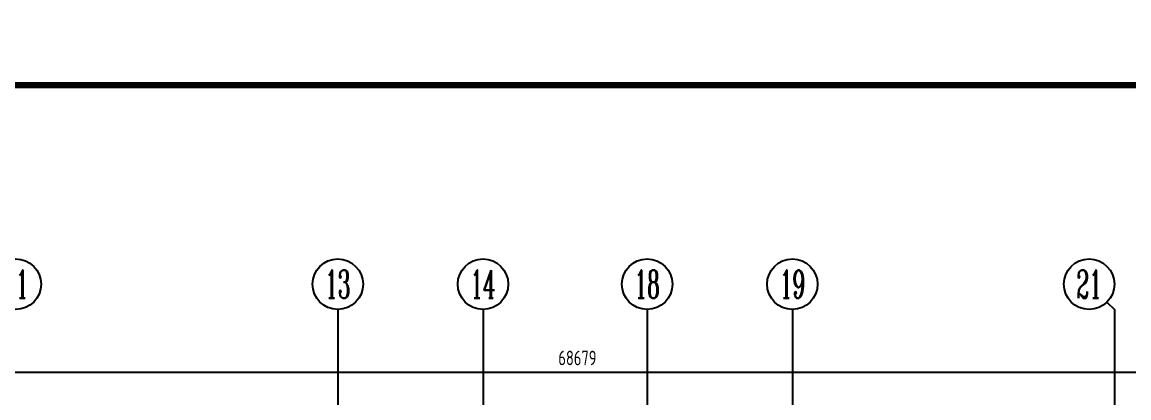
# Model space of a CAD drawing. Extents: x -726032 to 135930, y -151624 to 587044.
# Drawn here: x -689014 to -666225, y 579301 to 587044 of the extents above; entities that cross this region are included whole.
import ezdxf
from ezdxf.enums import TextEntityAlignment as Align

# ---------------------------------------------------------------- set-up
doc = ezdxf.new("R2010")
doc.units = 0
doc.header["$LTSCALE"] = 1000
doc.header["$MEASUREMENT"] = 0
doc.layers.get('0').update_dxf_attribs({"linetype": 'CONTINUOUS'})
doc.layers.get('DEFPOINTS').update_dxf_attribs({"color": 1, "linetype": 'CONTINUOUS'})
for name, color, linetype in [('AXIS', 245, 'CONTINUOUS'), ('AXIS_TEXT', 7, 'CONTINUOUS'), ('PUB_TITLE', 1, 'CONTINUOUS')]:
    doc.layers.add(name, color=color, linetype=linetype)
doc.styles.add('COMPLEX', font='COMPLEX')
doc.styles.add('DIM_FONT', font='isocp.shx', dxfattribs={"width": 0.8})
doc.dimstyles.new('DIMN', dxfattribs={"dimtxt": 300, "dimasz": 1, "dimexe": 250, "dimexo": 300, "dimgap": 150, "dimtad": 1, "dimdec": 0, "dimzin": 0, "dimdsep": 46, "dimtxsty": 'DIM_FONT', "dimcen": 0.09, "dimclrt": 142, "dimadec": 0, "dimazin": 0, "dimtfac": 1, "dimtdec": 0, "dimtix": 1, "dimtmove": 2, "dimatfit": 3, "dimfxl": 1, "dimtolj": 1, "dimtzin": 0, "dimarcsym": 0})

# ---------------------------------------------------------------- blocks, each defined once
blk = doc.blocks.new('*D1462')
at = {"layer": 'AXIS', "color": 0, "lineweight": -2, "transparency": 16777216}
for p, q in [((-711920, 577252), (-711920, 580073)), ((-643241, 577252), (-643241, 580073)), ((-643242, 579823), (-711919, 579823))]:
    blk.add_line(p, q, dxfattribs=at)
at = {"layer": 'AXIS', "color": 0, "transparency": 16777216}
for points in [[(-711919, 579824), (-711919, 579823), (-711920, 579823)], [(-643242, 579824), (-643242, 579823), (-643241, 579823)]]:
    blk.add_solid(points, dxfattribs=at)
at = {"layer": 'DEFPOINTS', "color": 0, "transparency": 16777216}
for p in [(-711920, 579823), (-711920, 576952), (-643241, 576952)]:
    blk.add_point(p, dxfattribs=at)
at = {"layer": 'AXIS', "color": 142, "transparency": 16777216, "insert": (-677580, 580123), "char_height": 300, "attachment_point": 5, "style": 'DIM_FONT'}
blk.add_mtext('\\A1;68679', dxfattribs=at)
blk = doc.blocks.new('_AXISO')
blk.add_circle((0, 0), 0.5)
at = {"layer": 'AXIS_TEXT', "style": 'COMPLEX', "width": 1.041667}
blk.add_attdef('A', text='', height=0.56, dxfattribs=at).set_placement((-0.25, -0.28), (0.25, -0.28), align=Align.FIT)
blk = doc.blocks.new('_AXISO1')
blk.add_line((0.354, -0.146), (0.5, 0))
blk.add_circle((0, -0.5), 0.5)
at = {"layer": 'AXIS_TEXT', "style": 'COMPLEX', "width": 1.041667}
blk.add_attdef('A', text='', height=0.56, dxfattribs=at).set_placement((-0.25, -0.78), (0.25, -0.78), align=Align.FIT)

msp = doc.modelspace()

# ---------------------------------------------------------------- linework, layer by layer
at = {"layer": 'AXIS'}
for p, q in [((-682513.9, 581123.4), (-682513.9, 576952)), ((-679523.9, 581123.4), (-679523.9, 576952)), ((-676143.9, 581123.4), (-676143.9, 576952)), ((-673153.9, 581123.4), (-673153.9, 576952)), ((-666523.9, 581123.4), (-666523.9, 576952))]:
    msp.add_line(p, q, dxfattribs=at)
at = {"layer": 'PUB_TITLE'}
for points, const_width in [([(-726032.4, 532443.9), (-629442.4, 532443.9), (-629442.4, 587043.9), (-726032.4, 587043.9)], 0.234), ([(-723432.4, 533743.9), (-630742.4, 533743.9), (-630742.4, 585743.9), (-723432.4, 585743.9)], 130)]:
    msp.add_lwpolyline(points, close=True, dxfattribs=dict(at, const_width=const_width))

# ---------------------------------------------------------------- block references
at = {"layer": 'AXIS'}
ref = msp.add_blockref('_AXISO', (-689143.9, 581643.4), dxfattribs=dict(at, xscale=1040, yscale=1040, zscale=1040))
ref.add_attrib('A', '11', dxfattribs={"layer": 'AXIS_TEXT', "height": 582.4, "style": 'COMPLEX', "width": 0.78125}).set_placement((-689403.9, 581352.2), (-688883.9, 581352.2), align=Align.FIT)
ref = msp.add_blockref('_AXISO', (-682513.9, 581643.4), dxfattribs=dict(at, xscale=1040, yscale=1040, zscale=1040))
ref.add_attrib('A', '13', dxfattribs={"layer": 'AXIS_TEXT', "height": 582.4, "style": 'COMPLEX', "width": 0.646552}).set_placement((-682773.9, 581352.2), (-682253.9, 581352.2), align=Align.FIT)
ref = msp.add_blockref('_AXISO', (-679523.9, 581643.4), dxfattribs=dict(at, xscale=1040, yscale=1040, zscale=1040))
ref.add_attrib('A', '14', dxfattribs={"layer": 'AXIS_TEXT', "height": 582.4, "style": 'COMPLEX', "width": 0.604839}).set_placement((-679783.9, 581352.2), (-679263.9, 581352.2), align=Align.FIT)
ref = msp.add_blockref('_AXISO', (-676143.9, 581643.4), dxfattribs=dict(at, xscale=1040, yscale=1040, zscale=1040))
ref.add_attrib('A', '18', dxfattribs={"layer": 'AXIS_TEXT', "height": 582.4, "style": 'COMPLEX', "width": 0.646552}).set_placement((-676403.9, 581352.2), (-675883.9, 581352.2), align=Align.FIT)
ref = msp.add_blockref('_AXISO', (-673153.9, 581643.4), dxfattribs=dict(at, xscale=1040, yscale=1040, zscale=1040))
ref.add_attrib('A', '19', dxfattribs={"layer": 'AXIS_TEXT', "height": 582.4, "style": 'COMPLEX', "width": 0.646552}).set_placement((-673413.9, 581352.2), (-672893.9, 581352.2), align=Align.FIT)
ref = msp.add_blockref('_AXISO1', (-666523.9, 581643.4), dxfattribs=dict(at, xscale=1040, yscale=1040, zscale=1040, rotation=270))
ref.add_attrib('A', '21', dxfattribs={"layer": 'AXIS_TEXT', "height": 582.4, "style": 'COMPLEX', "width": 0.646552}).set_placement((-667303.9, 581352.2), (-666783.9, 581352.2), align=Align.FIT)

# ---------------------------------------------------------------- dimensions: what is measured, and where the dimension line sits
dim = msp.add_aligned_dim(p1=(-643240.9, 576952), p2=(-711919.9, 576952), distance=-2871.4, dimstyle='DIMN', dxfattribs=at)
dim.commit()
dim.dimension.update_dxf_attribs({"geometry": '*D1462', "text_midpoint": (-677580.4, 580123.4)})

doc.saveas('drawing.dxf')
